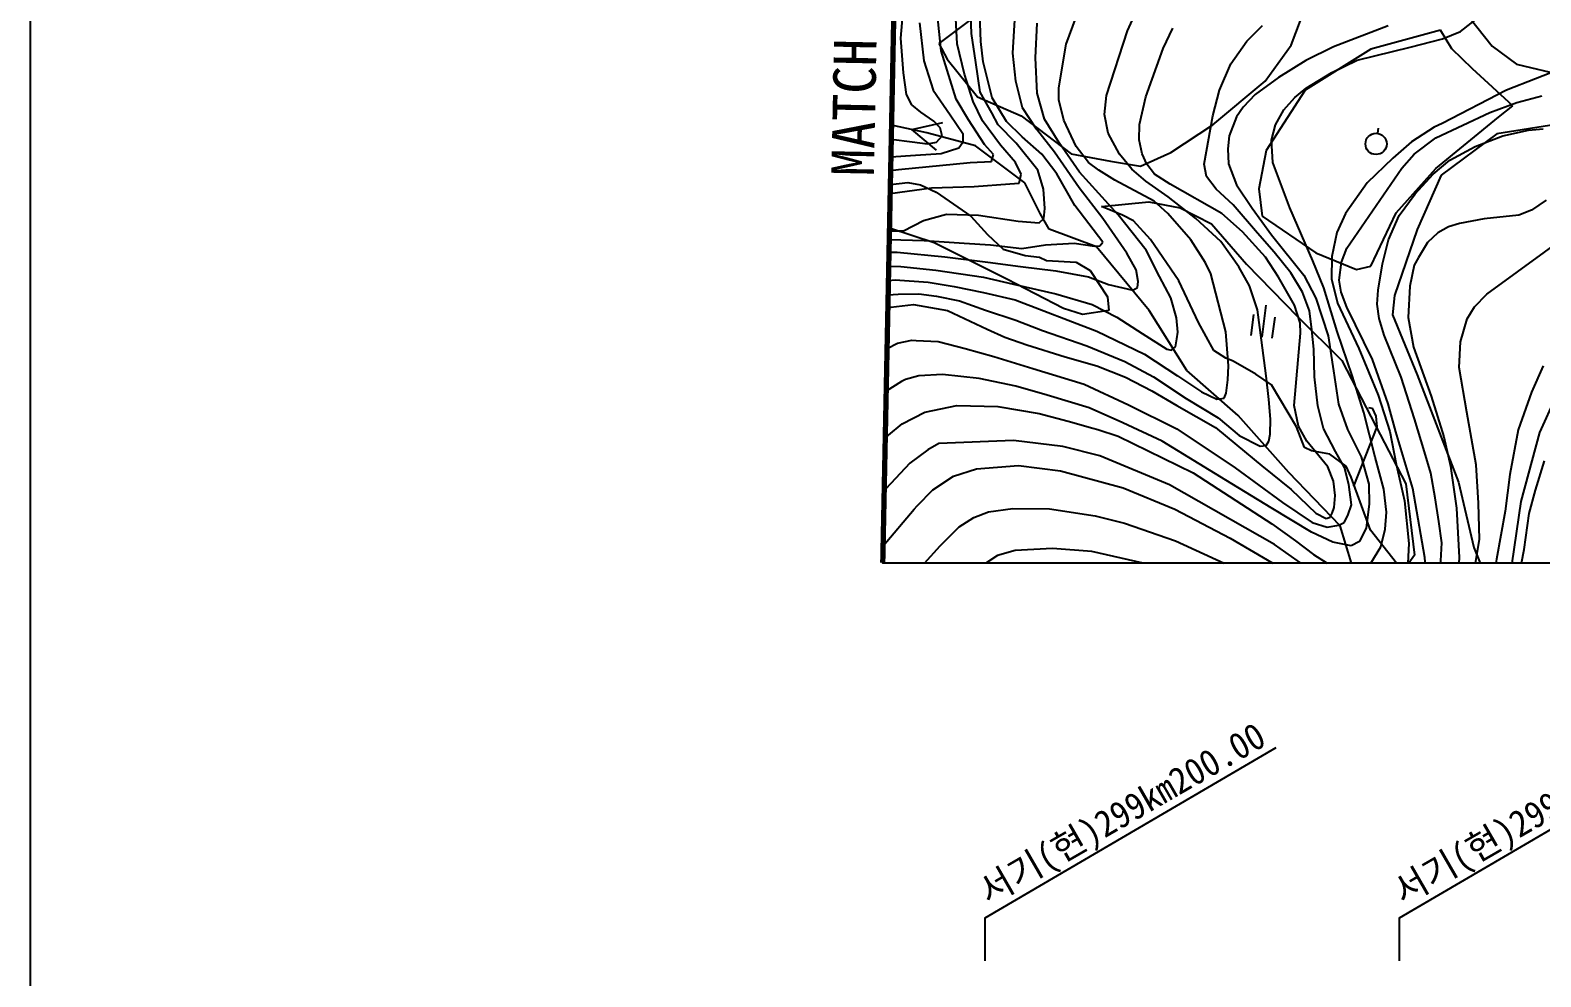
# Model space of a CAD drawing. Header units: millimetres. Extents: x 17638 to 18434, y 1103 to 1809.
# Drawn here: x 17637.9 to 17780, y 1363.4 to 1452.4 of the extents above; entities that cross this region are included whole.
import ezdxf
from ezdxf.enums import TextEntityAlignment as Align
from ezdxf.xclip import XClip

# ---------------------------------------------------------------- set-up
doc = ezdxf.new("R2010")
doc.units = ezdxf.units.MM
doc.header["$LTSCALE"] = 10
doc.header["$MEASUREMENT"] = 0
doc.header["$XCLIPFRAME"] = 2
doc.linetypes.add('A-CENTR01', pattern=[2, 1.25, -0.25, 0.25, -0.25])
for name, color, linetype in [('TN-MACL', 6, 'A-CENTR01'), ('TZ-BASE', 253, 'Continuous'), ('TZ-LEAL', 1, 'Continuous'), ('TZ-LEAT', 3, 'Continuous')]:
    doc.layers.add(name, color=color, linetype=linetype)
doc.layers.add('TX-PAPR', color=2, linetype='Continuous', plot=False)
doc.styles.add('굴림체', font='GulimChe.ttf')

# ---------------------------------------------------------------- blocks, each defined once
blk = doc.blocks.new('JD-CDFDG5GDCH4')
at = {"layer": 'TZ-BASE'}
for p, q in [((7.73, -25.95, -238.01), (7.54, -21.16, -238.01)), ((3.98, -26.83, -241.01), (3.47, -21.93, -241.01)), ((5.49, -26.17, -240.01), (5.27, -21.97, -240.01)), ((6.85, -25.21, -239.01), (6.71, -21.87, -239.01)), ((15.74, -26.2, -235.01), (17.4, -21.68, -235.01)), ((21.5, -24.95, -234.01), (22.79, -22.11, -234.01)), ((36.92, -26.3, -235.77), (38.31, -22.55, -235.77)), ((52.85, -25, -230.01), (56.29, -22.31, -230.01)), ((0.18, -25.64, -243.01), (0.4, -23.1, -243.01)), ((8.16, -22.84, -235.77), (3.78, -26.15, -235.77)), ((10.73, -27.06, -237.01), (10.96, -23.39, -237.01)), ((53.65, -23.66, -232.06), (55.83, -26.39, -232.06)), ((1.95, -24.2, -242.01), (2.34, -27.76, -242.01)), ((7.26, -27.92, -239.01), (6.85, -25.21, -239.01)), ((12.87, -27.49, -236.01), (13.02, -24.23, -236.01)), ((19.53, -31.04, -234.01), (21.5, -24.95, -234.01)), ((24.87, -26.6, -233.01), (25.77, -24.68, -233.01)), ((32.74, -25.92, -232.01), (34.22, -24.43, -232.01)), ((46.02, -24.48, -231.01), (40.89, -26.44, -231.01)), ((50.95, -24.89, -230.1), (44.41, -26.67, -230.1)), ((52.03, -26.63, -230.1), (50.95, -24.89, -230.1)), ((51.14, -25.69, -230.01), (52.85, -25, -230.01)), ((0.43, -28.89, -243.01), (0.18, -25.64, -243.01)), ((3.78, -26.15, -235.77), (4.54, -27.61, -235.77)), ((5.39, -31.38, -241.01), (3.98, -26.83, -241.01)), ((6.17, -29.01, -240.01), (5.49, -26.17, -240.01)), ((7.94, -27.86, -238.01), (7.73, -25.95, -238.01)), ((15.04, -30.3, -235.01), (15.74, -26.2, -235.01)), ((23.23, -31.15, -233.01), (24.87, -26.6, -233.01)), ((31.24, -28.06, -232.01), (32.74, -25.92, -232.01)), ((34.47, -29.69, -235.77), (36.92, -26.3, -235.77)), ((44.41, -26.67, -230.1), (38.22, -30.52, -230.1)), ((40.89, -26.44, -231.01), (38.28, -27.72, -231.01)), ((43.11, -27.69, -230.01), (48.1, -26.47, -230.01)), ((48.1, -26.47, -230.01), (51.14, -25.69, -230.01)), ((53.97, -28.53, -230.1), (52.03, -26.63, -230.1)), ((55.83, -26.39, -232.06), (58.11, -28.07, -232.06)), ((2.34, -27.76, -242.01), (3.22, -30.53, -242.01)), ((4.54, -27.61, -235.77), (7.41, -31.15, -235.77)), ((7.66, -30.72, -239.01), (7.26, -27.92, -239.01)), ((8.77, -31.26, -238.01), (7.94, -27.86, -238.01)), ((11.02, -29.69, -237.01), (10.73, -27.06, -237.01)), ((13, -30.81, -236.01), (12.87, -27.49, -236.01)), ((30.17, -30.54, -232.01), (31.24, -28.06, -232.01)), ((38.28, -27.72, -231.01), (35.73, -29.32, -231.01)), ((40.72, -28.85, -230.01), (43.11, -27.69, -230.01)), ((62.62, -28.38, -229.01), (57.16, -30.53, -229.01)), ((58.11, -28.07, -232.06), (62.6, -29.14, -232.06)), ((0.73, -30.93, -243.01), (0.43, -28.89, -243.01)), ((6.98, -31.58, -240.01), (6.17, -29.01, -240.01)), ((11.64, -32.2, -237.01), (11.02, -29.69, -237.01)), ((29.53, -33.79, -235.77), (34.47, -29.69, -235.77)), ((35.73, -29.32, -231.01), (33.53, -30.94, -231.01)), ((38.32, -30.33, -230.01), (40.72, -28.85, -230.01)), ((57.77, -32, -230.1), (53.97, -28.53, -230.1)), ((1.22, -31.89, -243.01), (0.73, -30.93, -243.01)), ((3.22, -30.53, -242.01), (4.82, -32.83, -242.01)), ((7.41, -31.15, -235.77), (11.51, -32.93, -235.77)), ((8.74, -32.66, -239.01), (7.66, -30.72, -239.01)), ((10.13, -33.46, -238.01), (8.77, -31.26, -238.01)), ((13.71, -33.25, -236.01), (13, -30.81, -236.01)), ((15.04, -31.42, -235.01), (15.04, -30.3, -235.01)), ((19.36, -32.81, -234.01), (19.53, -31.04, -234.01)), ((22.64, -33.75, -233.01), (23.23, -31.15, -233.01)), ((29.55, -32.93, -232.01), (30.17, -30.54, -232.01)), ((33.53, -30.94, -231.01), (32.39, -32.12, -231.01)), ((38.22, -30.52, -230.1), (34.57, -36.2, -230.1)), ((36.23, -32.37, -230.01), (37.25, -31.23, -230.01)), ((37.25, -31.23, -230.01), (38.32, -30.33, -230.01)), ((57.16, -30.53, -229.01), (51.12, -33.65, -229.01)), ((58.13, -31.67, -228.01), (60.48, -31.07, -228.01)), ((2.07, -32.61, -243.01), (1.22, -31.89, -243.01)), ((3.3, -33.43, -243.01), (2.07, -32.61, -243.01)), ((6.56, -33.33, -241.01), (5.39, -31.38, -241.01)), ((7.88, -33.41, -240.01), (6.98, -31.58, -240.01)), ((9.35, -33.79, -239.01), (8.74, -32.66, -239.01)), ((12.96, -34.18, -237.01), (11.64, -32.2, -237.01)), ((15.52, -33.35, -235.01), (15.04, -31.42, -235.01)), ((32.39, -32.12, -231.01), (31.77, -33.03, -231.01)), ((35.44, -33.8, -230.01), (36.23, -32.37, -230.01)), ((50.51, -35, -228.01), (55.61, -32.64, -228.01)), ((55.61, -32.64, -228.01), (58.13, -31.67, -228.01)), ((56.43, -33.08, -230.1), (57.77, -32, -230.1)), ((2.65, -34.55, -255.01), (-0.68, -33.83, -255.01)), ((1.23, -34.24, -255.01), (4.15, -33.56, -255.01)), ((3.88, -34.06, -243.01), (3.3, -33.43, -243.01)), ((4.07, -34.81, -243.01), (3.88, -34.06, -243.01)), ((4.82, -32.83, -242.01), (6.02, -34.59, -242.01)), ((8.07, -35.62, -241.01), (6.56, -33.33, -241.01)), ((9.58, -35.71, -240.01), (7.88, -33.41, -240.01)), ((11.03, -35.52, -239.01), (9.35, -33.79, -239.01)), ((11.59, -34.92, -238.01), (10.13, -33.46, -238.01)), ((11.51, -32.93, -235.77), (16.22, -36.51, -235.77)), ((15.07, -35.47, -236.01), (13.71, -33.25, -236.01)), ((16.67, -35.83, -235.01), (15.52, -33.35, -235.01)), ((19.7, -34.58, -234.01), (19.36, -32.81, -234.01)), ((22.62, -35.2, -233.01), (22.64, -33.75, -233.01)), ((25.6, -36.39, -235.77), (29.53, -33.79, -235.77)), ((28.74, -37.47, -232.01), (29.55, -32.93, -232.01)), ((31.77, -33.03, -231.01), (31.09, -34.82, -231.01)), ((35.06, -35.23, -230.01), (35.44, -33.8, -230.01)), ((45.09, -34.09, -229.63), (45.03, -34.58, -229.63)), ((50.36, -34.02, -229.01), (48.24, -35.39, -229.01)), ((51.12, -33.65, -229.01), (50.36, -34.02, -229.01)), ((50.53, -37.88, -230.1), (56.43, -33.08, -230.1)), ((62.39, -33.65, -221.69), (56.25, -34.64, -221.69)), ((-0.71, -35.12, -243.01), (1.27, -35.4, -243.01)), ((3.53, -36.18, -255.01), (1.23, -34.24, -255.01)), ((1.27, -35.4, -243.01), (2.69, -35.58, -243.01)), ((7.22, -35.75, -255.01), (2.65, -34.55, -255.01)), ((2.69, -35.58, -243.01), (3.55, -35.41, -243.01)), ((3.55, -35.41, -243.01), (4.07, -34.81, -243.01)), ((6.01, -35.45, -242.01), (5.65, -35.97, -242.01)), ((6.02, -34.59, -242.01), (6.01, -35.45, -242.01)), ((13.07, -38.06, -239.01), (11.03, -35.52, -239.01)), ((13.44, -36.54, -238.01), (11.59, -34.92, -238.01)), ((14.64, -36.36, -237.01), (12.96, -34.18, -237.01)), ((17, -38.23, -236.01), (15.07, -35.47, -236.01)), ((20.76, -36.55, -234.01), (19.7, -34.58, -234.01)), ((22.88, -36.5, -233.01), (22.62, -35.2, -233.01)), ((31.09, -34.82, -231.01), (30.94, -36.04, -231.01)), ((35.19, -37.32, -230.01), (35.06, -35.23, -230.01)), ((48.24, -35.39, -229.01), (46.48, -36.93, -229.01)), ((48.49, -36.53, -228.01), (50.51, -35, -228.01)), ((56.25, -34.64, -221.69), (51.01, -38.52, -221.69)), ((54.22, -35.83, -227.01), (56.81, -34.83, -227.01)), ((56.81, -34.83, -227.01), (59.25, -34.28, -227.01)), ((59.25, -34.28, -227.01), (60.62, -34.16, -227.01)), ((1.58, -36.68, -242.01), (-0.74, -36.82, -242.01)), ((3.97, -36.51, -242.01), (1.58, -36.68, -242.01)), ((5.65, -35.97, -242.01), (3.97, -36.51, -242.01)), ((11.84, -39.24, -255.01), (7.22, -35.75, -255.01)), ((8.9, -36.58, -241.01), (8.07, -35.62, -241.01)), ((8.72, -37.22, -241.01), (8.9, -36.58, -241.01)), ((10.99, -37.32, -240.01), (9.58, -35.71, -240.01)), ((14.86, -38.38, -238.01), (13.44, -36.54, -238.01)), ((16.96, -39.72, -237.01), (14.64, -36.36, -237.01)), ((16.22, -36.51, -235.77), (19.92, -37.19, -235.77)), ((17.85, -37.32, -235.01), (16.67, -35.83, -235.01)), ((21.93, -37.96, -234.01), (20.76, -36.55, -234.01)), ((22.74, -37.66, -235.77), (25.6, -36.39, -235.77)), ((23.33, -37.5, -233.01), (22.88, -36.5, -233.01)), ((30.94, -36.04, -231.01), (31.02, -37.45, -231.01)), ((34.57, -36.2, -230.1), (33.87, -39.8, -230.1)), ((46.48, -36.93, -229.01), (44.06, -39.23, -229.01)), ((47.33, -37.87, -228.01), (48.49, -36.53, -228.01)), ((51.85, -37.12, -227.01), (54.22, -35.83, -227.01)), ((-0.77, -38.08, -241.01), (-0.02, -37.99, -241.01)), ((-0.02, -37.99, -241.01), (6.71, -37.34, -241.01)), ((6.71, -37.34, -241.01), (8.72, -37.22, -241.01)), ((11.51, -38.43, -240.01), (10.99, -37.32, -240.01)), ((13.61, -39.84, -239.01), (13.07, -38.06, -239.01)), ((20.65, -42.24, -236.01), (17, -38.23, -236.01)), ((18.81, -38.05, -235.01), (17.85, -37.32, -235.01)), ((20.33, -38.98, -235.01), (18.81, -38.05, -235.01)), ((19.92, -37.19, -235.77), (22.74, -37.66, -235.77)), ((23.24, -39.07, -234.01), (21.93, -37.96, -234.01)), ((24.05, -38.42, -233.01), (23.33, -37.5, -233.01)), ((28.93, -38.65, -232.01), (28.74, -37.47, -232.01)), ((31.02, -37.45, -231.01), (31.78, -39.42, -231.01)), ((36.78, -41.6, -230.01), (35.19, -37.32, -230.01)), ((42.14, -45.39, -228.01), (47.33, -37.87, -228.01)), ((46.79, -42.06, -230.1), (50.53, -37.88, -230.1)), ((50.27, -38.42, -227.01), (51.85, -37.12, -227.01)), ((-0.81, -40.23, -240.01), (3.08, -39.72, -240.01)), ((-0.79, -39.4, -237.84), (0.86, -39.22, -237.84)), ((0.86, -39.22, -237.84), (2.05, -39.43, -237.84)), ((2.05, -39.43, -237.84), (3.51, -40.12, -237.84)), ((3.08, -39.72, -240.01), (7.09, -39.57, -240.01)), ((7.09, -39.57, -240.01), (10.44, -39.34, -240.01)), ((10.44, -39.34, -240.01), (11.31, -39.26, -240.01)), ((11.31, -39.26, -240.01), (11.51, -38.43, -240.01)), ((13.3, -42.14, -255.01), (11.84, -39.24, -255.01)), ((16.57, -41.38, -238.01), (14.86, -38.38, -238.01)), ((19.18, -42.6, -237.01), (16.96, -39.72, -237.01)), ((24.03, -40.96, -235.01), (20.33, -38.98, -235.01)), ((25.35, -40.56, -234.01), (23.24, -39.07, -234.01)), ((25.53, -39.38, -233.01), (24.05, -38.42, -233.01)), ((30.39, -42.12, -233.01), (25.53, -39.38, -233.01)), ((29.85, -39.84, -232.01), (28.93, -38.65, -232.01)), ((31.78, -39.42, -231.01), (33.23, -41.62, -231.01)), ((44.06, -39.23, -229.01), (42.03, -42.14, -229.01)), ((48.56, -40.26, -227.01), (50.27, -38.42, -227.01)), ((51.01, -38.52, -221.69), (48.75, -43.63, -221.69)), ((3.51, -40.12, -237.84), (6.77, -42.38, -237.84)), ((13.75, -41.66, -239.01), (13.61, -39.84, -239.01)), ((19.06, -41.46, -235.88), (23.53, -41.03, -235.88)), ((23.53, -41.03, -235.88), (26.46, -41.59, -235.88)), ((25.31, -42.11, -235.01), (24.03, -40.96, -235.01)), ((27.95, -42.58, -234.01), (25.35, -40.56, -234.01)), ((31.46, -41.32, -232.01), (29.85, -39.84, -232.01)), ((33.87, -39.8, -230.1), (34.17, -42.36, -230.1)), ((47.07, -42.31, -227.01), (48.56, -40.26, -227.01)), ((60.91, -40.87, -226.01), (59.53, -41.81, -226.01)), ((2.31, -42.78, -239.01), (4.48, -42.18, -239.01)), ((4.48, -42.18, -239.01), (7.5, -42.28, -239.01)), ((6.77, -42.38, -237.84), (8.34, -44.11, -237.84)), ((7.5, -42.28, -239.01), (11.22, -42.85, -239.01)), ((13.2, -43.01, -239.01), (13.63, -42.59, -239.01)), ((14.16, -43.61, -255.01), (13.3, -42.14, -255.01)), ((13.63, -42.59, -239.01), (13.75, -41.66, -239.01)), ((19.2, -44.82, -238.01), (16.57, -41.38, -238.01)), ((21.03, -42.27, -235.88), (19.06, -41.46, -235.88)), ((21.44, -45.87, -237.01), (19.18, -42.6, -237.01)), ((23.28, -45.56, -236.01), (20.65, -42.24, -236.01)), ((22.09, -42.82, -235.88), (21.03, -42.27, -235.88)), ((27.48, -44.6, -235.01), (25.31, -42.11, -235.01)), ((26.46, -41.59, -235.88), (29.42, -43.1, -235.88)), ((30.29, -44.75, -234.01), (27.95, -42.58, -234.01)), ((32.33, -43.85, -233.01), (30.39, -42.12, -233.01)), ((33.74, -43.96, -232.01), (31.46, -41.32, -232.01)), ((33.23, -41.62, -231.01), (35.05, -44.13, -231.01)), ((34.17, -42.36, -230.1), (39.23, -45.83, -230.1)), ((38.96, -46.57, -230.01), (36.78, -41.6, -230.01)), ((42.03, -42.14, -229.01), (41.22, -43.91, -229.01)), ((44.41, -47.08, -230.1), (46.79, -42.06, -230.1)), ((46.07, -44.6, -227.01), (47.07, -42.31, -227.01)), ((58.32, -42.29, -226.01), (55.06, -42.64, -226.01)), ((55.32, -49.72, -225.01), (65.74, -42.09, -225.01)), ((59.53, -41.81, -226.01), (58.32, -42.29, -226.01)), ((3.33, -44.87, -237.84), (-0.88, -43.5, -237.84)), ((-0.88, -43.77, -239.01), (0.45, -43.77, -239.01)), ((0.45, -43.77, -239.01), (2.31, -42.78, -239.01)), ((11.22, -42.85, -239.01), (13.2, -43.01, -239.01)), ((18.59, -45.25, -255.01), (14.16, -43.61, -255.01)), ((23.69, -44.56, -235.88), (22.09, -42.82, -235.88)), ((29.42, -43.1, -235.88), (32.71, -46.88, -235.88)), ((34.51, -46.24, -233.01), (32.33, -43.85, -233.01)), ((35.31, -45.76, -232.01), (33.74, -43.96, -232.01)), ((41.22, -43.91, -229.01), (40.72, -46.16, -229.01)), ((48.75, -43.63, -221.69), (46.63, -49.85, -221.69)), ((50.71, -43.94, -226.01), (49.75, -44.86, -226.01)), ((51.7, -43.39, -226.01), (50.71, -43.94, -226.01)), ((52.75, -43.05, -226.01), (51.7, -43.39, -226.01)), ((55.06, -42.64, -226.01), (52.75, -43.05, -226.01)), ((-0.9, -44.58, -238.01), (2.37, -44.67, -238.01)), ((2.37, -44.67, -238.01), (6.14, -44.9, -238.01)), ((10.17, -48.29, -237.84), (3.33, -44.87, -237.84)), ((6.14, -44.9, -238.01), (8.64, -45.06, -238.01)), ((8.34, -44.11, -237.84), (9.81, -45.49, -237.84)), ((8.64, -45.06, -238.01), (11.57, -45.41, -238.01)), ((11.57, -45.41, -238.01), (13.81, -45.08, -238.01)), ((13.81, -45.08, -238.01), (16.51, -44.9, -238.01)), ((16.51, -44.9, -238.01), (18.4, -45.2, -238.01)), ((18.4, -45.2, -238.01), (18.9, -45.16, -238.01)), ((23.56, -51.24, -255.01), (18.59, -45.25, -255.01)), ((18.9, -45.16, -238.01), (19.2, -44.82, -238.01)), ((26.33, -48.45, -235.88), (23.69, -44.56, -235.88)), ((28.84, -46.76, -235.01), (27.48, -44.6, -235.01)), ((32, -47.13, -234.01), (30.29, -44.75, -234.01)), ((35.05, -44.13, -231.01), (38.11, -47.93, -231.01)), ((41.65, -46.69, -228.01), (42.14, -45.39, -228.01)), ((45.51, -46.85, -227.01), (46.07, -44.6, -227.01)), ((49.75, -44.86, -226.01), (48.88, -46.26, -226.01)), ((-0.92, -45.77, -237.01), (-0.16, -45.77, -237.01)), ((-0.16, -45.77, -237.01), (4.34, -46.19, -237.01)), ((4.34, -46.19, -237.01), (8.36, -46.71, -237.01)), ((8.36, -46.71, -237.01), (11.45, -47.11, -237.01)), ((9.81, -45.49, -237.84), (11.89, -46.06, -237.84)), ((11.89, -46.06, -237.84), (13.24, -46.23, -237.84)), ((13.24, -46.23, -237.84), (13.88, -46.54, -237.84)), ((13.88, -46.54, -237.84), (16.68, -46.71, -237.84)), ((16.68, -46.71, -237.84), (17.99, -47.5, -237.84)), ((22.34, -47.41, -237.01), (21.44, -45.87, -237.01)), ((24.52, -48.04, -236.01), (23.28, -45.56, -236.01)), ((29.34, -47.8, -235.01), (28.84, -46.76, -235.01)), ((32.71, -46.88, -235.88), (37.51, -51.82, -235.88)), ((35.72, -48.11, -233.01), (34.51, -46.24, -233.01)), ((36.87, -47.7, -232.01), (35.31, -45.76, -232.01)), ((39.97, -49.11, -230.01), (38.96, -46.57, -230.01)), ((39.23, -45.83, -230.1), (43.07, -47.4, -230.1)), ((40.72, -46.16, -229.01), (40.71, -48.27, -229.01)), ((41.41, -48.39, -228.01), (41.65, -46.69, -228.01)), ((45.09, -49.34, -227.01), (45.51, -46.85, -227.01)), ((48.88, -46.26, -226.01), (48.49, -46.97, -226.01)), ((-0.95, -47.09, -236.01), (0.19, -47.11, -236.01)), ((0.19, -47.11, -236.01), (3.47, -47.44, -236.01)), ((3.47, -47.44, -236.01), (7.98, -48.11, -236.01)), ((7.98, -48.11, -236.01), (10.8, -48.76, -236.01)), ((15.48, -51.05, -237.84), (10.17, -48.29, -237.84)), ((11.45, -47.11, -237.01), (14.78, -47.53, -237.01)), ((14.78, -47.53, -237.01), (17.85, -48.09, -237.01)), ((17.85, -48.09, -237.01), (19.72, -48.8, -237.01)), ((17.99, -47.5, -237.84), (19.63, -49.97, -237.84)), ((22.51, -48.53, -237.01), (22.34, -47.41, -237.01)), ((25.6, -50.05, -236.01), (24.52, -48.04, -236.01)), ((30.75, -53.24, -235.01), (29.34, -47.8, -235.01)), ((32.99, -48.94, -234.01), (32, -47.13, -234.01)), ((37.23, -50.75, -233.01), (35.72, -48.11, -233.01)), ((37.97, -49.52, -232.01), (36.87, -47.7, -232.01)), ((38.11, -47.93, -231.01), (39.24, -50.08, -231.01)), ((40.71, -48.27, -229.01), (41.26, -50.57, -229.01)), ((43.07, -47.4, -230.1), (44.41, -47.08, -230.1)), ((48.49, -46.97, -226.01), (48.06, -48.97, -226.01)), ((-1, -49.77, -234.01), (-0.05, -49.71, -234.01)), ((-0.98, -48.44, -235.01), (-0.35, -48.36, -235.01)), ((-0.35, -48.36, -235.01), (2.77, -48.57, -235.01)), ((-0.05, -49.71, -234.01), (1.87, -49.67, -234.01)), ((1.87, -49.67, -234.01), (3.53, -49.89, -234.01)), ((2.77, -48.57, -235.01), (5.2, -48.98, -235.01)), ((5.2, -48.98, -235.01), (7.98, -49.57, -235.01)), ((7.98, -49.57, -235.01), (10.94, -50.23, -235.01)), ((10.8, -48.76, -236.01), (14.76, -49.69, -236.01)), ((14.76, -49.69, -236.01), (18.19, -50.69, -236.01)), ((19.72, -48.8, -237.01), (22.01, -49.33, -237.01)), ((22.01, -49.33, -237.01), (22.44, -49.07, -237.01)), ((22.44, -49.07, -237.01), (22.51, -48.53, -237.01)), ((28.18, -52.38, -235.88), (26.33, -48.45, -235.88)), ((33.73, -51.19, -234.01), (32.99, -48.94, -234.01)), ((38.62, -51.27, -232.01), (37.97, -49.52, -232.01)), ((41.25, -53.22, -230.01), (39.97, -49.11, -230.01)), ((41.61, -49.52, -228.01), (41.41, -48.39, -228.01)), ((42.15, -50.93, -228.01), (41.61, -49.52, -228.01)), ((45, -50.64, -227.01), (45.09, -49.34, -227.01)), ((48.06, -48.97, -226.01), (47.92, -51.92, -226.01)), ((54.17, -50.91, -225.01), (55.32, -49.72, -225.01)), ((-1.03, -51.03, -233.01), (-0.75, -50.94, -233.01)), ((-0.75, -50.94, -233.01), (1.37, -50.69, -233.01)), ((1.37, -50.69, -233.01), (4.57, -51.26, -233.01)), ((3.53, -49.89, -234.01), (5.72, -50.35, -234.01)), ((5.72, -50.35, -234.01), (8.14, -51.23, -234.01)), ((10.94, -50.23, -235.01), (18.62, -53.18, -235.01)), ((17.29, -51.63, -237.84), (15.48, -51.05, -237.84)), ((18.19, -50.69, -236.01), (20.52, -51.88, -236.01)), ((19.63, -49.97, -237.84), (19.77, -51.25, -237.84)), ((26.13, -51.95, -236.01), (25.6, -50.05, -236.01)), ((34.52, -50.76, -236.54), (34.14, -53.74, -236.54)), ((37.77, -52.4, -233.01), (37.23, -50.75, -233.01)), ((39.24, -50.08, -231.01), (40.39, -53.64, -231.01)), ((41.26, -50.57, -229.01), (43.29, -54.83, -229.01)), ((44.57, -55.85, -228.01), (42.15, -50.93, -228.01)), ((45.18, -52, -227.01), (45, -50.64, -227.01)), ((46.63, -49.85, -221.69), (46.44, -51.66, -221.69)), ((53.48, -52.03, -225.01), (54.17, -50.91, -225.01)), ((4.57, -51.26, -233.01), (8.31, -53.01, -233.01)), ((8.14, -51.23, -234.01), (11.02, -52.16, -234.01)), ((11.02, -52.16, -234.01), (13.52, -53.14, -234.01)), ((19.77, -51.25, -237.84), (17.29, -51.63, -237.84)), ((20.52, -51.88, -236.01), (22.9, -53.4, -236.01)), ((27.11, -56.88, -255.01), (23.56, -51.24, -255.01)), ((26.24, -53.27, -236.01), (26.13, -51.95, -236.01)), ((29.62, -55.01, -235.88), (28.18, -52.38, -235.88)), ((33.15, -53.61, -236.54), (33.4, -51.62, -236.54)), ((34.11, -54.05, -234.01), (33.73, -51.19, -234.01)), ((35.13, -53.86, -236.54), (35.39, -51.88, -236.54)), ((37.51, -51.82, -235.88), (41.69, -55.96, -235.88)), ((37.79, -53.39, -233.01), (37.77, -52.4, -233.01)), ((38.86, -53.05, -232.01), (38.62, -51.27, -232.01)), ((45.65, -53.57, -227.01), (45.18, -52, -227.01)), ((46.44, -51.66, -221.69), (48.76, -57.31, -221.69)), ((47.92, -51.92, -226.01), (48.41, -54.71, -226.01)), ((52.84, -54.19, -225.01), (53.48, -52.03, -225.01)), ((8.31, -53.01, -233.01), (9.97, -53.76, -233.01)), ((9.97, -53.76, -233.01), (12.03, -54.49, -233.01)), ((13.52, -53.14, -234.01), (17.69, -54.56, -234.01)), ((18.62, -53.18, -235.01), (23.12, -55.35, -235.01)), ((22.9, -53.4, -236.01), (25.2, -54.87, -236.01)), ((26.02, -54.65, -236.01), (26.16, -53.92, -236.01)), ((26.16, -53.92, -236.01), (26.24, -53.27, -236.01)), ((31.03, -56.46, -235.01), (30.75, -53.24, -235.01)), ((37.18, -60.17, -233.01), (37.79, -53.39, -233.01)), ((39.03, -54.87, -232.01), (38.86, -53.05, -232.01)), ((40.39, -53.64, -231.01), (40.9, -56.92, -231.01)), ((42.66, -57.35, -230.01), (41.25, -53.22, -230.01)), ((47.26, -57.53, -227.01), (45.65, -53.57, -227.01)), ((-1.1, -54.81, -232.01), (-0.13, -54.33, -232.01)), ((-0.13, -54.33, -232.01), (1.24, -54.05, -232.01)), ((1.24, -54.05, -232.01), (1.63, -54.06, -232.01)), ((1.63, -54.06, -232.01), (3.71, -54.15, -232.01)), ((3.71, -54.15, -232.01), (6.24, -54.81, -232.01)), ((6.24, -54.81, -232.01), (8.95, -55.56, -232.01)), ((12.03, -54.49, -233.01), (15.64, -55.61, -233.01)), ((17.69, -54.56, -234.01), (21.25, -56.05, -234.01)), ((23.12, -55.35, -235.01), (26.23, -57.39, -235.01)), ((25.2, -54.87, -236.01), (25.65, -54.98, -236.01)), ((25.65, -54.98, -236.01), (26.02, -54.65, -236.01)), ((30.75, -55.73, -235.88), (29.62, -55.01, -235.88)), ((34.57, -57.39, -234.01), (34.11, -54.05, -234.01)), ((39.09, -57.49, -232.01), (39.03, -54.87, -232.01)), ((43.29, -54.83, -229.01), (45.1, -59.2, -229.01)), ((48.41, -54.71, -226.01), (50.07, -59.29, -226.01)), ((52.71, -56.6, -225.01), (52.84, -54.19, -225.01)), ((8.95, -55.56, -232.01), (12.62, -56.7, -232.01)), ((12.62, -56.7, -232.01), (17.45, -58.19, -232.01)), ((15.64, -55.61, -233.01), (18.62, -56.46, -233.01)), ((18.62, -56.46, -233.01), (21.34, -57.51, -233.01)), ((21.25, -56.05, -234.01), (23.97, -57.48, -234.01)), ((31.45, -56.02, -235.88), (30.75, -55.73, -235.88)), ((30.96, -57.77, -235.01), (31.03, -56.46, -235.01)), ((33.58, -57.23, -235.88), (31.45, -56.02, -235.88)), ((41.69, -55.96, -235.88), (44.88, -62.13, -235.88)), ((46.04, -60.03, -228.01), (44.57, -55.85, -228.01)), ((53.45, -60.81, -225.01), (52.71, -56.6, -225.01)), ((60.61, -56.46, -224.01), (59.51, -58.93, -224.01)), ((0.25, -57.92, -231.01), (-1.18, -58.84, -231.01)), ((0.64, -57.74, -231.01), (0.25, -57.92, -231.01)), ((1.89, -57.4, -231.01), (0.64, -57.74, -231.01)), ((4.11, -57.28, -231.01), (1.89, -57.4, -231.01)), ((7.55, -57.65, -231.01), (4.11, -57.28, -231.01)), ((11, -58.37, -231.01), (7.55, -57.65, -231.01)), ((17.45, -58.19, -232.01), (21.62, -60.13, -232.01)), ((21.34, -57.51, -233.01), (23.8, -58.81, -233.01)), ((23.97, -57.48, -234.01), (27.04, -59.51, -234.01)), ((26.23, -57.39, -235.01), (28.47, -58.9, -235.01)), ((31.92, -61.13, -255.01), (27.11, -56.88, -255.01)), ((30.8, -59.01, -235.01), (30.96, -57.77, -235.01)), ((35.05, -58.24, -235.88), (33.58, -57.23, -235.88)), ((34.8, -59.62, -234.01), (34.57, -57.39, -234.01)), ((37.41, -62.19, -235.88), (35.05, -58.24, -235.88)), ((39.41, -60.21, -232.01), (39.09, -57.49, -232.01)), ((40.9, -56.92, -231.01), (41.37, -60.06, -231.01)), ((43.75, -60.83, -230.01), (42.66, -57.35, -230.01)), ((48.52, -61.45, -227.01), (47.26, -57.53, -227.01)), ((48.76, -57.31, -221.69), (52.65, -67.4, -221.69)), ((13.97, -59.22, -231.01), (11, -58.37, -231.01)), ((17.9, -60.39, -231.01), (13.97, -59.22, -231.01)), ((23.8, -58.81, -233.01), (26.15, -60.19, -233.01)), ((27.04, -59.51, -234.01), (30.03, -61.35, -234.01)), ((28.47, -58.9, -235.01), (29.93, -59.6, -235.01)), ((29.93, -59.6, -235.01), (30.6, -59.5, -235.01)), ((30.6, -59.5, -235.01), (30.8, -59.01, -235.01)), ((34.98, -61.47, -234.01), (34.8, -59.62, -234.01)), ((45.1, -59.2, -229.01), (46.2, -62.62, -229.01)), ((50.07, -59.29, -226.01), (51.27, -63.14, -226.01)), ((59.51, -58.93, -224.01), (58.27, -62.46, -224.01)), ((60.29, -62.71, -223.01), (61.85, -59.32, -223.01)), ((0.32, -61.9, -230.01), (2.44, -60.82, -230.01)), ((2.44, -60.82, -230.01), (5.47, -60.18, -230.01)), ((5.47, -60.18, -230.01), (9.3, -60.29, -230.01)), ((9.3, -60.29, -230.01), (13.19, -60.92, -230.01)), ((13.19, -60.92, -230.01), (15.92, -61.65, -230.01)), ((21.07, -61.8, -231.01), (17.9, -60.39, -231.01)), ((21.62, -60.13, -232.01), (26.15, -62.39, -232.01)), ((26.15, -60.19, -233.01), (29.78, -62.25, -233.01)), ((37.59, -62.12, -233.01), (37.18, -60.17, -233.01)), ((39.94, -62.35, -232.01), (39.41, -60.21, -232.01)), ((41.37, -60.06, -231.01), (42.2, -62.44, -231.01)), ((44.81, -65.05, -230.01), (43.75, -60.83, -230.01)), ((44.17, -60.36, -231.01), (44.52, -60.42, -231.01)), ((44.52, -60.42, -231.01), (44.88, -61.18, -231.01)), ((46.76, -62.66, -228.01), (46.04, -60.03, -228.01)), ((54.32, -65.77, -225.01), (53.45, -60.81, -225.01)), ((-0.98, -62.98, -230.01), (0.32, -61.9, -230.01)), ((15.92, -61.65, -230.01), (18.24, -62.32, -230.01)), ((18.24, -62.32, -230.01), (18.73, -62.43, -230.01)), ((18.73, -62.43, -230.01), (20.63, -63.07, -230.01)), ((24.79, -63.55, -231.01), (21.07, -61.8, -231.01)), ((26.15, -62.39, -232.01), (31.63, -66.04, -232.01)), ((29.78, -62.25, -233.01), (31.81, -63.92, -233.01)), ((30.03, -61.35, -234.01), (32.02, -63.01, -234.01)), ((36.68, -66.49, -255.01), (31.92, -61.13, -255.01)), ((34.94, -62.87, -234.01), (34.98, -61.47, -234.01)), ((38.16, -64.14, -235.88), (37.41, -62.19, -235.88)), ((38.39, -63.55, -233.01), (37.59, -62.12, -233.01)), ((41.07, -64.5, -232.01), (39.94, -62.35, -232.01)), ((42.2, -62.44, -231.01), (43.48, -65.02, -231.01)), ((44.97, -62.18, -231.01), (42.76, -67.76, -231.01)), ((44.88, -61.18, -231.01), (44.97, -62.18, -231.01)), ((44.88, -62.13, -235.88), (47.71, -67.55, -235.88)), ((49.45, -64.54, -227.01), (48.52, -61.45, -227.01)), ((58.27, -62.46, -224.01), (57.48, -66.67, -224.01)), ((-1.27, -63.29, -230.01), (-0.98, -62.98, -230.01)), ((3.78, -63.74, -229.01), (2.74, -64.35, -229.01)), ((10.8, -63.47, -229.01), (3.78, -63.74, -229.01)), ((15.42, -64.05, -229.01), (10.8, -63.47, -229.01)), ((20.63, -63.07, -230.01), (27.68, -66.51, -230.01)), ((30.75, -67.19, -231.01), (24.79, -63.55, -231.01)), ((31.81, -63.92, -233.01), (34.14, -65.86, -233.01)), ((32.02, -63.01, -234.01), (34, -64.01, -234.01)), ((34, -64.01, -234.01), (34.57, -63.94, -234.01)), ((34.57, -63.94, -234.01), (34.81, -63.55, -234.01)), ((34.81, -63.55, -234.01), (34.94, -62.87, -234.01)), ((40.36, -65.95, -233.01), (38.39, -63.55, -233.01)), ((46.2, -62.62, -229.01), (46.8, -65.71, -229.01)), ((48.36, -67.99, -228.01), (46.76, -62.66, -228.01)), ((51.27, -63.14, -226.01), (51.89, -65.89, -226.01)), ((58.56, -69.22, -223.01), (60.29, -62.71, -223.01)), ((2.74, -64.35, -229.01), (1.04, -65.61, -229.01)), ((18.91, -64.91, -229.01), (15.42, -64.05, -229.01)), ((25.47, -67.63, -229.01), (18.91, -64.91, -229.01)), ((38.83, -64.45, -235.88), (38.16, -64.14, -235.88)), ((40.55, -64.76, -235.88), (38.83, -64.45, -235.88)), ((42.07, -65.89, -235.88), (40.55, -64.76, -235.88)), ((41.94, -66.02, -232.01), (41.07, -64.5, -232.01)), ((43.48, -65.02, -231.01), (44.22, -67.59, -231.01)), ((45.63, -68.04, -230.01), (44.81, -65.05, -230.01)), ((50.04, -66.56, -227.01), (49.45, -64.54, -227.01)), ((1.04, -65.61, -229.01), (-1.22, -68.02, -229.01)), ((5.15, -66.83, -228.01), (7.32, -66.14, -228.01)), ((7.32, -66.14, -228.01), (11.25, -65.81, -228.01)), ((11.25, -65.81, -228.01), (15.2, -66.32, -228.01)), ((15.2, -66.32, -228.01), (21.1, -67.91, -228.01)), ((27.68, -66.51, -230.01), (35.08, -71.3, -230.01)), ((31.63, -66.04, -232.01), (36.1, -69.29, -232.01)), ((34.14, -65.86, -233.01), (36.9, -68.08, -233.01)), ((41.52, -71.51, -255.01), (36.68, -66.49, -255.01)), ((40.89, -67.29, -233.01), (40.36, -65.95, -233.01)), ((42.34, -67.61, -232.01), (41.94, -66.02, -232.01)), ((42.54, -66.93, -235.88), (42.07, -65.89, -235.88)), ((46.8, -65.71, -229.01), (47.57, -69.15, -229.01)), ((50.47, -68.86, -227.01), (50.04, -66.56, -227.01)), ((51.89, -65.89, -226.01), (52.47, -69.84, -226.01)), ((54.53, -69.38, -225.01), (54.32, -65.77, -225.01)), ((57.48, -66.67, -224.01), (57.04, -70.12, -224.01)), ((59.9, -68.13, -222.01), (60.74, -65.39, -222.01)), ((-1.22, -68.02, -229.01), (-1.37, -68.2, -229.01)), ((1.74, -69.61, -228.01), (3.19, -68.1, -228.01)), ((3.19, -68.1, -228.01), (5.15, -66.83, -228.01)), ((21.1, -67.91, -228.01), (25.97, -69.92, -228.01)), ((35.33, -73.26, -229.01), (25.47, -67.63, -229.01)), ((35.03, -69.82, -231.01), (30.75, -67.19, -231.01)), ((36.9, -68.08, -233.01), (39.24, -70.31, -233.01)), ((41.04, -68.66, -233.01), (40.89, -67.29, -233.01)), ((42.57, -69.51, -232.01), (42.34, -67.61, -232.01)), ((44.36, -71.9, -235.88), (42.54, -66.93, -235.88)), ((44.22, -67.59, -231.01), (44.25, -69.46, -231.01)), ((45.89, -70.21, -230.01), (45.63, -68.04, -230.01)), ((47.71, -67.55, -235.88), (48.5, -74.25, -235.88)), ((49.48, -74.49, -228.01), (48.36, -67.99, -228.01)), ((52.65, -67.4, -221.69), (54.1, -73.53, -221.69)), ((59.31, -70.35, -222.01), (59.9, -68.13, -222.01)), ((1.45, -69.93, -228.01), (1.74, -69.61, -228.01)), ((36.1, -69.29, -232.01), (38.87, -71.18, -232.01)), ((40.94, -69.78, -233.01), (41.04, -68.66, -233.01)), ((42.23, -70.54, -232.01), (42.57, -69.51, -232.01)), ((44.25, -69.46, -231.01), (43.96, -71.7, -231.01)), ((47.57, -69.15, -229.01), (47.99, -73.16, -229.01)), ((50.79, -71.08, -227.01), (50.47, -68.86, -227.01)), ((54.64, -72.78, -225.01), (54.53, -69.38, -225.01)), ((57.64, -75.49, -223.01), (58.56, -69.22, -223.01)), ((-1.48, -73.38, -228.01), (1.45, -69.93, -228.01)), ((5.69, -71.6, -227.01), (7.05, -70.71, -227.01)), ((7.05, -70.71, -227.01), (8.45, -70.19, -227.01)), ((8.45, -70.19, -227.01), (10.73, -69.86, -227.01)), ((10.73, -69.86, -227.01), (14.17, -69.9, -227.01)), ((14.17, -69.9, -227.01), (18.46, -70.57, -227.01)), ((18.46, -70.57, -227.01), (21.23, -71.25, -227.01)), ((25.97, -69.92, -228.01), (31.16, -72.67, -228.01)), ((38.82, -72.11, -231.01), (35.03, -69.82, -231.01)), ((39.24, -70.31, -233.01), (40.2, -70.8, -233.01)), ((40.2, -70.8, -233.01), (40.59, -70.67, -233.01)), ((40.59, -70.67, -233.01), (40.78, -70.32, -233.01)), ((40.78, -70.32, -233.01), (40.94, -69.78, -233.01)), ((41.89, -71.17, -232.01), (42.23, -70.54, -232.01)), ((45.75, -71.8, -230.01), (45.89, -70.21, -230.01)), ((52.47, -69.84, -226.01), (52.72, -74.48, -226.01)), ((57.04, -70.12, -224.01), (56.22, -74.62, -224.01)), ((58.82, -73.74, -222.01), (59.31, -70.35, -222.01)), ((3.88, -73.37, -227.01), (5.69, -71.6, -227.01)), ((21.23, -71.25, -227.01), (26.02, -72.91, -227.01)), ((35.08, -71.3, -230.01), (37.31, -72.92, -230.01)), ((40.84, -73.04, -231.01), (38.82, -72.11, -231.01)), ((38.87, -71.18, -232.01), (40.29, -71.63, -232.01)), ((40.29, -71.63, -232.01), (41.38, -71.44, -232.01)), ((41.38, -71.44, -232.01), (41.89, -71.17, -232.01)), ((43.24, -77.08, -255.01), (41.52, -71.51, -255.01)), ((43.96, -71.7, -231.01), (43.33, -72.96, -231.01)), ((46.87, -75.08, -235.88), (44.36, -71.9, -235.88)), ((45.34, -73.48, -230.01), (45.75, -71.8, -230.01)), ((51.08, -73.11, -227.01), (50.79, -71.08, -227.01)), ((0.9, -76.71, -227.01), (3.88, -73.37, -227.01)), ((10.96, -73.83, -226.01), (9.27, -74.3, -226.01)), ((14.45, -73.63, -226.01), (10.96, -73.83, -226.01)), ((18.16, -73.9, -226.01), (14.45, -73.63, -226.01)), ((26.02, -72.91, -227.01), (36.18, -77.55, -227.01)), ((31.16, -72.67, -228.01), (35.58, -75.22, -228.01)), ((37.48, -74.75, -229.01), (35.33, -73.26, -229.01)), ((37.31, -72.92, -230.01), (39.02, -74.21, -230.01)), ((42.54, -73.39, -231.01), (40.84, -73.04, -231.01)), ((43.33, -72.96, -231.01), (42.54, -73.39, -231.01)), ((44.23, -75.28, -230.01), (45.34, -73.48, -230.01)), ((47.99, -73.16, -229.01), (47.86, -75.68, -229.01)), ((50.98, -74.8, -227.01), (51.08, -73.11, -227.01)), ((54.1, -73.53, -221.69), (56.68, -79.99, -221.69)), ((54.16, -75.51, -225.01), (54.64, -72.78, -225.01)), ((57.91, -78.42, -222.01), (58.82, -73.74, -222.01)), ((9.27, -74.3, -226.01), (7.97, -75.15, -226.01)), ((25.2, -75.5, -226.01), (18.16, -73.9, -226.01)), ((38.95, -75.74, -229.01), (37.48, -74.75, -229.01)), ((39.02, -74.21, -230.01), (41.06, -75.48, -230.01)), ((48.5, -74.25, -235.88), (47.97, -75.01, -235.88)), ((49.53, -74.89, -228.01), (49.48, -74.49, -228.01)), ((49.55, -75.21, -228.01), (49.53, -74.89, -228.01)), ((50.84, -76.84, -227.01), (50.98, -74.8, -227.01)), ((52.72, -74.48, -226.01), (52.43, -77.65, -226.01)), ((56.22, -74.62, -224.01), (55.71, -78.07, -224.01))]:
    blk.add_line(p, q, dxfattribs=at)
blk.add_circle((44.9, -35.58, -229.63), 1, dxfattribs=at)

msp = doc.modelspace()

# ---------------------------------------------------------------- linework, layer by layer
at = {"layer": 'TN-MACL', "const_width": 0.5}
msp.add_lwpolyline([(17721.11, 1552.27), (17718.09, 1402.3)], dxfattribs=at)
at = {"layer": 'TX-PAPR'}
msp.add_lwpolyline([(17637.89, 1103.05), (18433.89, 1103.05), (18433.89, 1619.05), (17637.89, 1619.05)], close=True, dxfattribs=at)
at = {"layer": 'TX-PAPR', "elevation": 393.01, "flags": 128}
msp.add_lwpolyline([(17721.11, 1552.28), (18419.6, 1552.28), (18419.6, 1402.28), (17718.09, 1402.28), (17721.11, 1552.28)], dxfattribs=at)
at = {"layer": 'TZ-LEAL'}
for points in [[(17755.07, 1384.9), (17727.68, 1368.87), (17727.68, 1364.87)], [(17794.07, 1384.9), (17766.68, 1368.87), (17766.68, 1364.87)]]:
    msp.add_lwpolyline(points, dxfattribs=at)

# ---------------------------------------------------------------- block references
at = {"layer": 'TZ-BASE'}
ref = msp.add_blockref('JD-CDFDG5GDCH4', (17719.6, 1477.28, 393.01), dxfattribs=at)
XClip(ref).set_block_clipping_path([(1.5103084745, 75), (700, 75), (700, -75), (-1.5103084745, -75)])

# ---------------------------------------------------------------- texts
at = {"layer": 'TN-MACL', "style": '굴림체'}
msp.add_text('MATCH LINE 서기(현)299㎞200.00', height=4, rotation=88.8464, dxfattribs=at).set_placement((17716.03, 1477.35), align=Align.MIDDLE_CENTER)
at = {"layer": 'TZ-LEAT', "style": '굴림체'}
for s, p in [('서기(현)299km200.00', (17741.18, 1377.66)), ('서기(현)299km239.00', (17780.18, 1377.66))]:
    msp.add_text(s, height=2.5, rotation=30, dxfattribs=at).set_placement(p, align=Align.CENTER)

doc.saveas('drawing.dxf')
